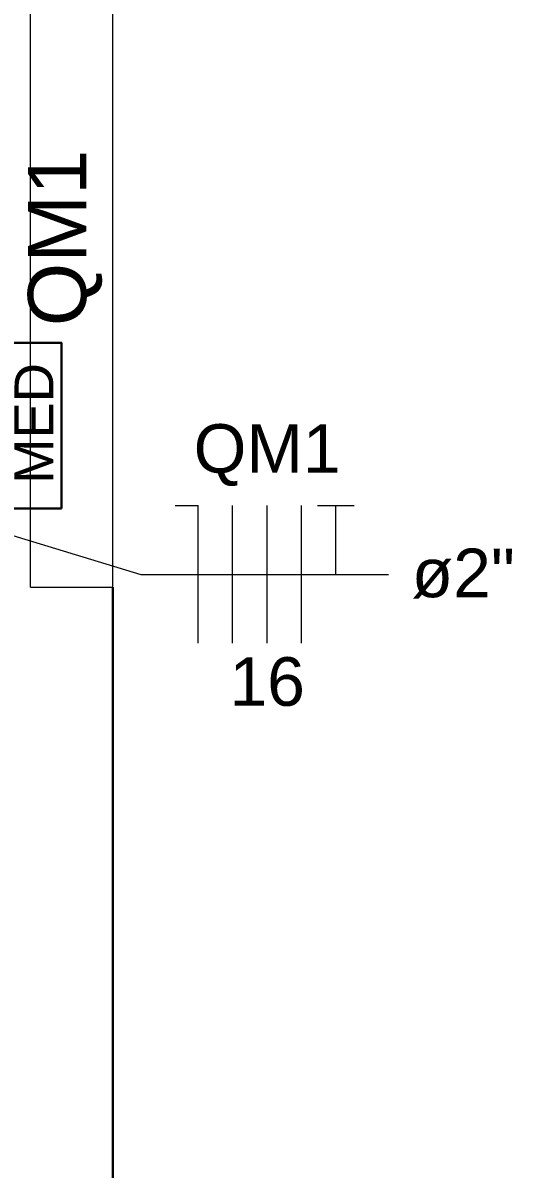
# Model space of a CAD drawing. Header units: millimetres. Extents: x 0 to 55.3, y 20.8 to 61.4.
# Drawn here: x 14.836 to 15.725, y 28.019 to 30.1 of the extents above; entities that cross this region are included whole.
import ezdxf

# ---------------------------------------------------------------- set-up
doc = ezdxf.new("R2010")
doc.units = ezdxf.units.MM
for name, color, linetype, lineweight in [('ARQ_-_CALÇADA', 1, 'Continuous', 30), ('EL-Fios', 2, 'Continuous', 20), ('EL-Textos_fios', 2, 'Continuous', 20), ('EL-Textos_pontos', 2, 'Continuous', 30), ('LOTE', 7, 'Continuous', 20), ('P-SIMBOL', 3, 'Continuous', 30)]:
    doc.layers.add(name, color=color, linetype=linetype, lineweight=lineweight)
doc.styles.add('Arial', font='Arial')

msp = doc.modelspace()

# ---------------------------------------------------------------- linework, layer by layer
at = {"layer": 'ARQ_-_CALÇADA'}
msp.add_line((15.000002, 29.075499), (15.000002, 24.075499), dxfattribs=at)
at = {"layer": 'EL-Fios'}
for p, q in [((15.113152, 29.223999), (15.154802, 29.223999)), ((15.154802, 28.973999), (15.154802, 29.223999)), ((15.217302, 28.973999), (15.217302, 29.223999)), ((15.279802, 28.973999), (15.279802, 29.223999)), ((15.342302, 28.973999), (15.342302, 29.223999)), ((15.371502, 29.223999), (15.438152, 29.223999)), ((15.404802, 29.098999), (15.404802, 29.223999))]:
    msp.add_line(p, q, dxfattribs=at)
at = {"layer": 'EL-Textos_fios'}
for p, q in [((14.786902, 29.178749), (15.050652, 29.098999)), ((15.050652, 29.098999), (15.500652, 29.098999))]:
    msp.add_line(p, q, dxfattribs=at)
at = {"layer": 'LOTE'}
for p, q in [((15.000002, 29.075499), (15.000002, 54.075499)), ((14.850002, 29.075499), (15.000002, 29.075499))]:
    msp.add_line(p, q, dxfattribs=at)
at = {"layer": 'LOTE', "color": 1}
msp.add_line((14.850002, 29.075499), (14.850002, 53.925499), dxfattribs=at)
at = {"layer": 'P-SIMBOL', "flags": 128}
msp.add_lwpolyline([(14.906552, 29.218349), (14.806552, 29.218349), (14.806552, 29.519249), (14.906552, 29.519249), (14.906552, 29.218349)], dxfattribs=at)

# ---------------------------------------------------------------- texts
at = {"layer": 'EL-Textos_fios', "char_height": 0.08825, "line_spacing_factor": 0.798, "style": 'Arial'}
for s, insert, width, attachment_point in [('QM1', (15.280002, 29.259121), 0.3177, 8), ('ø2"', (15.542502, 29.055121), 0.3177, 7), ('16', (15.280002, 28.859121), 0.2118, 8)]:
    msp.add_mtext(s, dxfattribs=dict(at, insert=insert, width=width, attachment_point=attachment_point))
at = {"layer": 'EL-Textos_pontos', "insert": (14.980555, 29.549499), "char_height": 0.1059, "width": 0.38124, "attachment_point": 7, "rotation": 90.00021, "line_spacing_factor": 0.798, "style": 'Arial'}
msp.add_mtext('QM1', dxfattribs=at)
at = {"layer": 'P-SIMBOL', "insert": (14.891704, 29.372999), "char_height": 0.0706, "width": 0.25416, "attachment_point": 8, "rotation": 90.00021, "line_spacing_factor": 0.798, "style": 'Arial'}
msp.add_mtext('MED', dxfattribs=at)

doc.saveas('drawing.dxf')
